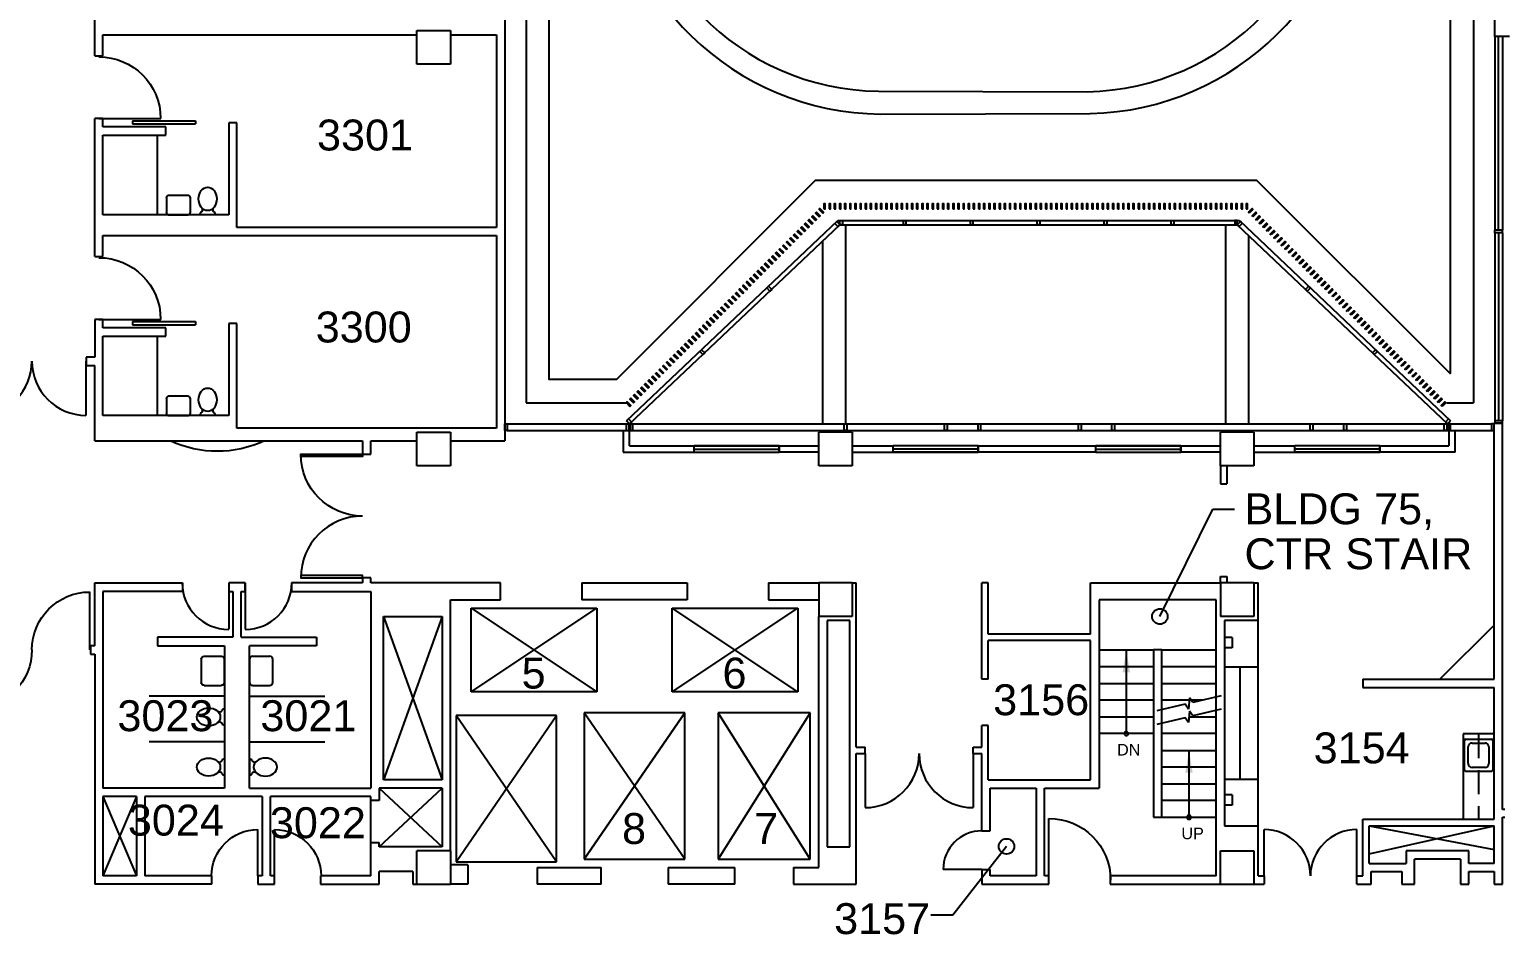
# Model space of a CAD drawing. Extents: x 338 to 7662, y 1527 to 4766.
# Drawn here: x 5281 to 6426, y 3045 to 3748 of the extents above; entities that cross this region are included whole.
import ezdxf
from ezdxf.enums import TextEntityAlignment as Align

# ---------------------------------------------------------------- set-up
doc = ezdxf.new("R2010")
doc.units = 0
doc.header["$LTSCALE"] = 150
doc.header["$MEASUREMENT"] = 0
doc.linetypes.add('HIDDEN2', pattern=[0.1875, 0.125, -0.0625])
doc.layers.get('0').update_dxf_attribs({"linetype": 'CONTINUOUS'})
for name, color, linetype in [('A-ANNO-TEXT', 4, 'CONTINUOUS'), ('A-ANNO-TEXT-STAIR', 4, 'CONTINUOUS'), ('A-ANNO-TX192', 4, 'CONTINUOUS'), ('A-COLS', 5, 'CONTINUOUS'), ('A-DOOR', 2, 'CONTINUOUS'), ('A-FLOR-CASE', 3, 'CONTINUOUS'), ('A-FLOR-CASE-UPPR', 3, 'HIDDEN2'), ('A-FLOR-EVTR', 2, 'CONTINUOUS'), ('A-FLOR-PFIX', 2, 'CONTINUOUS'), ('A-FLOR-STRS', 2, 'CONTINUOUS'), ('A-FLOR-TPTN', 1, 'CONTINUOUS'), ('A-GLAZ', 2, 'CONTINUOUS'), ('A-GLAZ-SILL', 1, 'CONTINUOUS'), ('A-SHFT', 1, 'CONTINUOUS'), ('A-SITE-HDRL-EXST', 43, 'CONTINUOUS'), ('A-SITE-WALL-EXST', 43, 'CONTINUOUS'), ('A-WALL-FULL', 6, 'CONTINUOUS')]:
    doc.layers.add(name, color=color, linetype=linetype)
doc.styles.add('ARIAL', font='arial.ttf')
doc.styles.get("Standard").update_dxf_attribs({"font": 'simplex'})
doc.dimstyles.new('DIM-96', dxfattribs={"dimscale": 96, "dimtxt": 0.18, "dimasz": 0.18, "dimexe": 0.18, "dimexo": 0.0625, "dimgap": 0.09, "dimtad": 0, "dimtih": 1, "dimtoh": 1, "dimdec": 4, "dimzin": 0, "dimdsep": 46, "dimlunit": 4, "dimtxsty": 'Standard', "dimcen": 0.09, "dimadec": 0, "dimazin": 0, "dimtfac": 1, "dimtdec": 4, "dimtofl": 0, "dimtmove": 2, "dimatfit": 3, "dimfxl": 1, "dimtolj": 1, "dimtzin": 0, "dimarcsym": 0})
doc.dimstyles.new('DIM1-4', dxfattribs={"dimscale": 48, "dimtxt": 0.09375, "dimasz": 0.125, "dimexe": 0.125, "dimexo": 0.09375, "dimgap": 0, "dimtad": 1, "dimdec": 4, "dimzin": 7, "dimdsep": 46, "dimlunit": 4, "dimtxsty": 'Standard', "dimcen": 2.25, "dimdle": 1.5, "dimadec": 0, "dimazin": 0, "dimtfac": 1, "dimtdec": 4, "dimtix": 1, "dimtofl": 0, "dimtmove": 2, "dimatfit": 3, "dimfxl": 1, "dimtolj": 1, "dimtzin": 0, "dimarcsym": 0})

# ---------------------------------------------------------------- blocks, each defined once
blk = doc.blocks.new('A$C64C165D8')
at = {"layer": 'A-FLOR-EVTR'}
for p, q in [((177.5, 2), (99.5, 115.7)), ((99.5, 2), (177.5, 115.7)), ((177.5, 2), (99.5, 115.7)), ((99.5, 2), (177.5, 115.7)), ((0, 0), (78, 113.7)), ((78, 0), (0, 113.7)), ((78, 113.7), (0, 113.7)), ((0, 113.7), (0, 0)), ((78, 0), (78, 113.7)), ((0, 0), (78, 0))]:
    blk.add_line(p, q, dxfattribs=at)
blk = doc.blocks.new('handrail post')
blk.add_lwpolyline([(-0.5, 0), (0.5, 0), (0.5, 4), (-0.5, 4)], close=True)
blk = doc.blocks.new('*U60')
at = {"layer": 'A-SITE-HDRL-EXST'}
blk.add_blockref('handrail post', (0, -2), dxfattribs=at)
blk = doc.blocks.new('*U61')
at = {"layer": 'A-SITE-HDRL-EXST', "color": 0, "linetype": 'ByBlock', "lineweight": -2, "transparency": 16777216}
for p in [(0, 0), (4, 0), (8, 0), (12, 0), (16, 0), (20, 0), (24, 0), (28, 0), (32, 0), (36, 0), (40, 0), (44, 0), (48, 0), (52, 0), (56, 0), (60, 0), (64, 0), (68, 0), (72, 0), (76, 0), (80, 0), (84, 0), (88, 0), (92, 0), (96, 0), (100, 0), (104, 0), (108, 0), (112, 0), (116, 0), (120, 0), (124, 0), (128, 0), (132, 0), (136, 0), (140, 0), (144, 0), (148, 0), (152, 0), (156, 0), (160, 0), (164, 0), (168, 0), (172, 0), (176, 0), (180, 0), (184, 0), (188, 0), (192, 0), (196, 0), (200, 0), (204, 0), (208, 0), (212, 0), (216, 0), (220, 0), (224, 0), (228, 0), (232, 0), (236, 0), (240, 0), (244, 0), (248, 0), (252, 0), (256, 0), (260, 0), (264, 0), (268, 0), (272, 0), (276, 0), (280, 0), (284, 0), (288, 0), (292, 0), (296, 0), (300, 0), (304, 0), (308, 0), (312, 0), (316, 0), (320, 0), (324, 0), (328, 0)]:
    blk.add_blockref('*U60', p, dxfattribs=at)
blk = doc.blocks.new('*U56')
at = {"layer": 'A-SITE-HDRL-EXST'}
blk.add_blockref('handrail post', (0, -2), dxfattribs=at)
blk = doc.blocks.new('*U57')
at = {"layer": 'A-SITE-HDRL-EXST', "color": 0, "linetype": 'ByBlock', "lineweight": -2, "transparency": 16777216}
for p in [(0, 0), (4, 0), (8, 0), (12, 0), (16, 0), (20, 0), (24, 0), (28, 0), (32, 0), (36, 0), (40, 0), (44, 0), (48, 0), (52, 0), (56, 0), (60, 0), (64, 0), (68, 0), (72, 0), (76, 0), (80, 0), (84, 0), (88, 0), (92, 0), (96, 0), (100, 0), (104, 0), (108, 0), (112, 0), (116, 0), (120, 0), (124, 0), (128, 0), (132, 0), (136, 0), (140, 0), (144, 0), (148, 0), (152, 0), (156, 0), (160, 0), (164, 0), (168, 0), (172, 0), (176, 0), (180, 0), (184, 0), (188, 0), (192, 0), (196, 0), (200, 0), (204, 0), (208, 0), (212, 0)]:
    blk.add_blockref('*U56', p, dxfattribs=at)
blk = doc.blocks.new('*U58')
at = {"layer": 'A-SITE-HDRL-EXST'}
blk.add_blockref('handrail post', (0, -2), dxfattribs=at)
blk = doc.blocks.new('*U59')
at = {"layer": 'A-SITE-HDRL-EXST', "color": 0, "linetype": 'ByBlock', "lineweight": -2, "transparency": 16777216}
for p in [(0, 0), (4, 0), (8, 0), (12, 0), (16, 0), (20, 0), (24, 0), (28, 0), (32, 0), (36, 0), (40, 0), (44, 0), (48, 0), (52, 0), (56, 0), (60, 0), (64, 0), (68, 0), (72, 0), (76, 0), (80, 0), (84, 0), (88, 0), (92, 0), (96, 0), (100, 0), (104, 0), (108, 0), (112, 0), (116, 0), (120, 0), (124, 0), (128, 0), (132, 0), (136, 0), (140, 0), (144, 0), (148, 0), (152, 0), (156, 0), (160, 0), (164, 0), (168, 0), (172, 0), (176, 0), (180, 0), (184, 0), (188, 0), (192, 0), (196, 0), (200, 0), (204, 0), (208, 0), (212, 0)]:
    blk.add_blockref('*U58', p, dxfattribs=at)

msp = doc.modelspace()

# ---------------------------------------------------------------- linework, layer by layer
at = {"layer": 'A-ANNO-TEXT', "linetype": 'Continuous'}
for p, q in [((6182.1, 3228.9), (6181.1, 3220.1)), ((6184.5, 3225.2), (6182.1, 3228.9)), ((6206.5, 3230.4), (6184.5, 3225.2)), ((6178.7, 3223.8), (6156.7, 3218.6)), ((6181.1, 3220.1), (6178.7, 3223.8)), ((6182.1, 3218.4), (6181.1, 3209.6)), ((6184.5, 3214.7), (6182.1, 3218.4)), ((6206.5, 3219.9), (6184.5, 3214.7)), ((6178.7, 3213.3), (6156.7, 3208.1)), ((6181.1, 3209.6), (6178.7, 3213.3))]:
    msp.add_line(p, q, dxfattribs=at)
at = {"layer": 'A-ANNO-TEXT'}
for centre, start, end in [((6132.9, 3201), 0, 180), ((6132.9, 3201), 180, 0), ((6181.6, 3136), 0, 180), ((6181.6, 3136), 180, 0)]:
    msp.add_arc(centre, 1.5, start, end, dxfattribs=at)
at = {"layer": 'A-COLS'}
for p, q in [((5582, 3721), (5582, 3747)), ((5582, 3747), (5608, 3747)), ((5608, 3747), (5608, 3721)), ((5608, 3721), (5582, 3721)), ((5582, 3435), (5608, 3435)), ((5582, 3409), (5582, 3435)), ((5608, 3435), (5608, 3409)), ((5894, 3409), (5894, 3435)), ((5920, 3435), (5920, 3409)), ((6206, 3409), (6206, 3435)), ((6232, 3435), (6232, 3409)), ((5608, 3409), (5582, 3409)), ((5920, 3409), (5894, 3409)), ((6232, 3409), (6206, 3409)), ((5920, 3318), (5920, 3292)), ((5920, 3292), (5894, 3292)), ((5608, 3110), (5582, 3110)), ((5582, 3084), (5582, 3110)), ((6206, 3084), (6206, 3110)), ((6206, 3110), (6232, 3110)), ((6232, 3110), (6232, 3084))]:
    msp.add_line(p, q, dxfattribs=at)
at = {"layer": 'A-COLS', "linetype": 'Continuous'}
for p, q in [((5920, 3435), (5894, 3435)), ((6232, 3435), (6206, 3435)), ((5920, 3318), (5894, 3318)), ((5894, 3318), (5894, 3292)), ((6232, 3318), (6206, 3318)), ((6206, 3318), (6206, 3292)), ((6232, 3318), (6232, 3292)), ((6232, 3292), (6206, 3292)), ((5608, 3110), (5608, 3084)), ((5582, 3084), (5608, 3084)), ((6206, 3084), (6232, 3084))]:
    msp.add_line(p, q, dxfattribs=at)
at = {"layer": 'A-DOOR'}
for p, q in [((5335, 3678.7), (5383, 3678.7)), ((5361, 3677), (5361, 3674.5)), ((5361, 3677), (5410, 3677)), ((5410, 3677), (5410, 3674.5)), ((5361, 3674.5), (5410, 3674.5)), ((5335, 3522.7), (5383, 3522.7)), ((5361, 3521), (5410, 3521)), ((5361, 3521), (5361, 3518.5)), ((5361, 3518.5), (5410, 3518.5)), ((5410, 3521), (5410, 3518.5)), ((5325, 3490.2), (5325, 3448.2)), ((5328, 3266), (5328, 3311)), ((5435.8, 3318), (5435.8, 3282)), ((5448.7, 3318), (5448.7, 3282)), ((5930, 3185.5), (5930, 3143.5)), ((6014, 3185.5), (6014, 3143.5)), ((5458.5, 3090.5), (5458.5, 3126.5)), ((5471.5, 3090.5), (5471.5, 3126.5)), ((6072.8, 3087.2), (6072.8, 3135.2)), ((6239.9, 3090.5), (6239.9, 3126.5)), ((6311.9, 3090.5), (6311.9, 3126.5)), ((6020.7, 3095.5), (5990.8, 3095.5))]:
    msp.add_line(p, q, dxfattribs=at)
for points in [[(5539.8, 3418), (5539.8, 3416.3), (5491.8, 3416.3), (5491.8, 3418)], [(5539.8, 3418), (5539.8, 3416.3), (5491.8, 3416.3), (5491.8, 3418)], [(5539.8, 3322), (5539.8, 3323.8), (5491.8, 3323.8), (5491.8, 3322)], [(5539.8, 3322), (5539.8, 3323.8), (5491.8, 3323.8), (5491.8, 3322)]]:
    msp.add_lwpolyline(points, close=True, dxfattribs=at)
at = {"layer": 'A-DOOR', "extrusion": (0, 0, -1)}
msp.add_arc((-5539.8, 3418), 48, 270, 0, dxfattribs=at)
msp.add_arc((-5539.8, 3418), 48, 270, 0, dxfattribs=at)
at = {"layer": 'A-DOOR'}
for centre, radius, start, end in [((5539.8, 3322), 48, 90, 180), ((5539.8, 3322), 48, 90, 180), ((5930, 3185.5), 42, 270, 0), ((6014, 3185.5), 42, 180, 270), ((6020.7, 3095.5), 30, 90, 180), ((6239.9, 3090.5), 36, 0, 90), ((6311.9, 3090.5), 36, 90, 180)]:
    msp.add_arc(centre, radius, start, end, dxfattribs=at)
at = {"layer": 'A-DOOR', "extrusion": (0, 0, -1)}
for centre, major_axis, start_param, end_param in [((5335, 3678.7), (33.9, 33.9), 5.497787, 7.068583), ((5335, 3522.7), (33.9, 33.9), 5.497787, 7.068583), ((5328, 3266), (-31.8, 31.8), 5.497787, 7.068583), ((5238, 3266), (-31.8, 31.8), 2.356194, 3.926991), ((5458.5, 3090.5), (25.5, 25.5), 3.926991, 5.497787), ((5471.5, 3090.5), (-25.5, 25.5), 0.785398, 2.356194), ((6072.8, 3087.2), (-33.9, 33.9), 0.785398, 2.356194)]:
    msp.add_ellipse(centre, major_axis=major_axis, ratio=1, start_param=start_param, end_param=end_param, dxfattribs=at)
at = {"layer": 'A-DOOR'}
for centre, major_axis, start_param, end_param in [((5241, 3490.2), (-29.7, 29.7), 2.356194, 3.926991), ((5325, 3490.2), (-29.7, 29.7), 0.785398, 2.356194), ((5435.8, 3318), (-25.5, 25.5), 0.785398, 2.356194), ((5448.7, 3318), (25.5, 25.5), 3.926991, 5.497787)]:
    msp.add_ellipse(centre, major_axis=major_axis, ratio=1, start_param=start_param, end_param=end_param, dxfattribs=at)
at = {"layer": 'A-FLOR-CASE'}
for p, q in [((6418.5, 3285.2), (6376.5, 3243.2)), ((6394.5, 3200.8), (6394.5, 3134.5)), ((6418.5, 3200.8), (6394.5, 3200.8))]:
    msp.add_line(p, q, dxfattribs=at)
at = {"layer": 'A-FLOR-CASE', "linetype": 'Continuous'}
for p, q in [((6418.5, 3134.5), (6418.5, 3200.8)), ((6394.5, 3134.5), (6418.5, 3134.5))]:
    msp.add_line(p, q, dxfattribs=at)
at = {"layer": 'A-FLOR-CASE'}
msp.add_arc((5427, 3506.6), 86.1, 245.1098, 294.8902, dxfattribs=at)
at = {"layer": 'A-FLOR-CASE-UPPR'}
msp.add_line((6406.5, 3200.8), (6406.5, 3134.5), dxfattribs=at)
at = {"layer": 'A-FLOR-EVTR'}
for p, q in [((5624.2, 3233.5), (5624.2, 3298.5)), ((5624.2, 3298.5), (5721.8, 3298.5)), ((5624.2, 3233.5), (5721.8, 3298.5)), ((5624.2, 3298.5), (5721.8, 3233.5)), ((5721.8, 3298.5), (5721.8, 3233.5)), ((5780.2, 3298.5), (5877.8, 3298.5)), ((5780.2, 3233.5), (5780.2, 3298.5)), ((5780.2, 3233.5), (5877.8, 3298.5)), ((5877.8, 3233.5), (5780.2, 3298.5)), ((5877.8, 3298.5), (5877.8, 3233.5)), ((5721.8, 3233.5), (5624.2, 3233.5)), ((5877.8, 3233.5), (5780.2, 3233.5)), ((5712, 3217.2), (5712, 3103.5)), ((5790, 3217.2), (5712, 3217.2)), ((5790, 3103.5), (5712, 3217.2)), ((5790, 3217.2), (5712, 3103.5)), ((5790, 3103.5), (5790, 3217.2)), ((5816, 3217.2), (5816, 3103.5)), ((5887.5, 3217.2), (5816, 3217.2)), ((5887.5, 3103.5), (5816, 3217.2)), ((5887.5, 3217.2), (5816, 3103.5)), ((5887.5, 3103.5), (5887.5, 3217.2)), ((5712, 3103.5), (5790, 3103.5)), ((5816, 3103.5), (5887.5, 3103.5))]:
    msp.add_line(p, q, dxfattribs=at)
at = {"layer": 'A-FLOR-PFIX'}
for p, q in [((5380.5, 3604), (5380.5, 3665.8)), ((5404.2, 3619), (5389.2, 3619)), ((5387.4, 3617.1), (5387.4, 3605.9)), ((5406.1, 3605.9), (5406.1, 3617.1)), ((5389.2, 3604), (5404.2, 3604)), ((5425.5, 3604), (5413.5, 3604)), ((5380.5, 3448), (5380.5, 3509.8)), ((5387.4, 3461.1), (5387.4, 3449.9)), ((5404.2, 3463), (5389.2, 3463)), ((5406.1, 3449.9), (5406.1, 3461.1)), ((5389.2, 3448), (5404.2, 3448)), ((5425.5, 3448), (5413.5, 3448)), ((5414.5, 3258.8), (5414.5, 3240.8)), ((5430.2, 3261), (5416.8, 3261)), ((5432.5, 3240.8), (5432.5, 3258.8)), ((5452, 3258.8), (5452, 3240.8)), ((5467.8, 3261), (5454.2, 3261)), ((5470, 3240.8), (5470, 3258.8)), ((5416.8, 3238.5), (5430.2, 3238.5)), ((5454.2, 3238.5), (5467.8, 3238.5)), ((5432.5, 3220), (5432.5, 3208)), ((6395.5, 3172.7), (6395.5, 3195.7)), ((6396.5, 3196.7), (6416.5, 3196.7)), ((6417.5, 3195.7), (6417.5, 3172.7)), ((6398.5, 3177.7), (6398.5, 3190.7)), ((6401.5, 3193.7), (6411.5, 3193.7)), ((6414.5, 3190.7), (6414.5, 3177.7)), ((5432.5, 3181), (5432.5, 3169)), ((5452, 3181), (5452, 3169)), ((6416.5, 3171.7), (6396.5, 3171.7)), ((6411.5, 3174.7), (6401.5, 3174.7))]:
    msp.add_line(p, q, dxfattribs=at)
for centre, radius, start, end in [((5415, 3604.5), 1.58, 108.4349, 198.4349), ((5413.8, 3607.7), 1.79, 291.7988, 48.2571), ((5425.2, 3607.7), 1.83, 134.344, 247.6996), ((5424, 3604.5), 1.58, 341.5651, 71.5651), ((5415, 3448.5), 1.58, 108.4349, 198.4349), ((5413.8, 3451.7), 1.79, 291.7988, 48.2571), ((5425.2, 3451.7), 1.83, 134.344, 247.6996), ((5424, 3448.5), 1.58, 341.5651, 71.5651), ((5428.8, 3219.7), 1.83, 224.344, 337.6996), ((5432, 3218.5), 1.58, 71.5651, 161.5651), ((5428.8, 3208.3), 1.79, 21.7988, 138.2571), ((5432, 3209.5), 1.58, 198.4349, 288.4349), ((6396.5, 3195.7), 1, 90, 180), ((6416.5, 3195.7), 1, 0, 90), ((6401.5, 3190.7), 3, 90, 180), ((6411.5, 3190.7), 3, 0, 90), ((5428.8, 3180.7), 1.83, 224.344, 337.6996), ((5428.8, 3169.3), 1.79, 21.7988, 138.2571), ((5432, 3179.5), 1.58, 71.5651, 161.5651), ((5452.5, 3179.5), 1.58, 18.4349, 108.4349), ((5455.7, 3180.7), 1.83, 202.3004, 315.656), ((5455.7, 3169.3), 1.79, 41.7429, 158.2012), ((6396.5, 3172.7), 1, 180, 270), ((6401.5, 3177.7), 3, 180, 270), ((6411.5, 3177.7), 3, 270, 0), ((6416.5, 3172.7), 1, 270, 0), ((5432, 3170.5), 1.58, 198.4349, 288.4349), ((5452.5, 3170.5), 1.58, 251.5651, 341.5651)]:
    msp.add_arc(centre, radius, start, end, dxfattribs=at)
for centre, major_axis, start_param, end_param in [((5389.2, 3617.1), (-1.33, 1.33), 5.497787, 7.068583), ((5404.2, 3617.1), (-1.33, 1.33), 3.926991, 5.497787), ((5389.2, 3605.9), (-1.33, 1.33), 0.785398, 2.356194), ((5404.2, 3605.9), (-1.33, 1.33), 2.356194, 3.926991), ((5389.2, 3461.1), (-1.33, 1.33), 5.497787, 7.068583), ((5404.2, 3461.1), (-1.33, 1.33), 3.926991, 5.497787), ((5389.2, 3449.9), (-1.33, 1.33), 0.785398, 2.356194), ((5404.2, 3449.9), (-1.33, 1.33), 2.356194, 3.926991), ((5454.2, 3258.8), (1.59, 1.59), 0.785398, 2.356194), ((5467.8, 3258.8), (1.59, 1.59), 5.497787, 7.068583), ((5454.2, 3240.8), (1.59, 1.59), 2.356194, 3.926991), ((5467.8, 3240.8), (1.59, 1.59), 3.926991, 5.497787)]:
    msp.add_ellipse(centre, major_axis=major_axis, ratio=1, start_param=start_param, end_param=end_param, dxfattribs=at)
for centre, major_axis in [((5419.5, 3616.3), (0, -9.1)), ((5419.5, 3460.3), (0, -9.1)), ((5420.2, 3214), (9.1, 0)), ((5420.2, 3175), (9.1, 0))]:
    msp.add_ellipse(centre, major_axis=major_axis, ratio=0.769231, dxfattribs=at)
at = {"layer": 'A-FLOR-PFIX', "extrusion": (0, 0, -1)}
for centre, start_param, end_param in [((5416.8, 3258.8), 3.926991, 5.497787), ((5430.2, 3258.8), 5.497787, 7.068583), ((5416.8, 3240.8), 2.356194, 3.926991), ((5430.2, 3240.8), 0.785398, 2.356194)]:
    msp.add_ellipse(centre, major_axis=(1.59, 1.59), ratio=1, start_param=start_param, end_param=end_param, dxfattribs=at)
msp.add_ellipse((5464.3, 3175), major_axis=(-9.1, 0), ratio=0.769231, dxfattribs=at)
at = {"layer": 'A-FLOR-STRS'}
for p, q in [((6111.8, 3266), (6154, 3266)), ((6160.5, 3266), (6202.8, 3266)), ((6154, 3253), (6111.8, 3253)), ((6202.8, 3253), (6160.5, 3253)), ((6111.8, 3240), (6154, 3240)), ((6160.5, 3240), (6202.8, 3240)), ((6154, 3227), (6111.8, 3227)), ((6192.1, 3227), (6160.5, 3227)), ((6111.8, 3214), (6154, 3214)), ((6181.6, 3214), (6202.8, 3214)), ((6154, 3201), (6111.8, 3201)), ((6202.8, 3201), (6160.5, 3201)), ((6160.5, 3188), (6202.8, 3188)), ((6202.8, 3175), (6160.5, 3175)), ((6160.5, 3162), (6202.8, 3162)), ((6202.8, 3149), (6160.5, 3149)), ((6160.5, 3136), (6202.8, 3136))]:
    msp.add_line(p, q, dxfattribs=at)
at = {"layer": 'A-FLOR-TPTN'}
for p, q in [((5432.5, 3230.2), (5374, 3230.2)), ((5452, 3230.2), (5510.5, 3230.2)), ((5432.5, 3194.5), (5374, 3194.5)), ((5452, 3194.5), (5510.5, 3194.5))]:
    msp.add_line(p, q, dxfattribs=at)
at = {"layer": 'A-GLAZ'}
for p, q in [((6422, 3592), (6422, 3742.3)), ((5906.6, 3597.3), (5908, 3598.7)), ((5908.9, 3594.8), (5906.6, 3597.3)), ((5908, 3598.7), (5910.4, 3596.2)), ((5910.4, 3596.2), (5908.9, 3594.8)), ((5910.4, 3599.4), (5912.4, 3599.4)), ((5910.4, 3596.2), (5910.4, 3599.4)), ((5912.4, 3596.2), (5910.4, 3596.2)), ((5912.4, 3599.4), (5912.4, 3596.2)), ((5959.8, 3599.4), (5961.8, 3599.4)), ((5959.8, 3596.2), (5959.8, 3599.4)), ((5961.8, 3596.2), (5959.8, 3596.2)), ((5961.8, 3599.4), (5961.8, 3596.2)), ((6011.8, 3599.4), (6013.8, 3599.4)), ((6011.8, 3596.2), (6011.8, 3599.4)), ((6013.8, 3596.2), (6011.8, 3596.2)), ((6013.8, 3599.4), (6013.8, 3596.2)), ((6063.8, 3599.4), (6065.8, 3599.4)), ((6063.8, 3596.2), (6063.8, 3599.4)), ((6065.8, 3596.2), (6063.8, 3596.2)), ((6065.8, 3599.4), (6065.8, 3596.2)), ((6115.8, 3599.4), (6117.8, 3599.4)), ((6115.8, 3596.2), (6115.8, 3599.4)), ((6117.8, 3596.2), (6115.8, 3596.2)), ((6117.8, 3599.4), (6117.8, 3596.2)), ((6167.8, 3599.4), (6169.8, 3599.4)), ((6167.8, 3596.2), (6167.8, 3599.4)), ((6169.8, 3596.2), (6167.8, 3596.2)), ((6169.8, 3599.4), (6169.8, 3596.2)), ((6219.1, 3599.4), (6217.1, 3599.4)), ((6217.1, 3599.4), (6217.1, 3596.2)), ((6217.1, 3596.2), (6219.1, 3596.2)), ((6219.1, 3596.2), (6219.1, 3599.4)), ((6221.5, 3598.7), (6219.1, 3596.2)), ((6219.1, 3596.2), (6220.6, 3594.8)), ((6220.6, 3594.8), (6223, 3597.3)), ((6223, 3597.3), (6221.5, 3598.7)), ((6425, 3592), (6419, 3592)), ((6419, 3590), (6419, 3592)), ((6425, 3590), (6419, 3590)), ((6422, 3590), (6422, 3444)), ((6425, 3590), (6425, 3592)), ((5853.7, 3547.2), (5855.1, 3548.5)), ((5856, 3544.6), (5853.7, 3547.2)), ((5855.1, 3548.5), (5857.5, 3546)), ((5857.5, 3546), (5856, 3544.6)), ((6274.4, 3548.5), (6272, 3546)), ((6272, 3546), (6273.5, 3544.6)), ((6273.5, 3544.6), (6275.9, 3547.2)), ((6275.9, 3547.2), (6274.4, 3548.5)), ((5801.7, 3497.9), (5803.1, 3499.2)), ((5804, 3495.4), (5801.7, 3497.9)), ((5803.1, 3499.2), (5805.5, 3496.7)), ((5805.5, 3496.7), (5804, 3495.4)), ((6326.4, 3499.2), (6324, 3496.7)), ((6324, 3496.7), (6325.5, 3495.4)), ((6325.5, 3495.4), (6327.9, 3497.9)), ((6327.9, 3497.9), (6326.4, 3499.2)), ((5650.2, 3436.5), (5650.2, 3441.5)), ((5650.2, 3441.5), (5652.2, 3441.5)), ((5652.2, 3436.5), (5650.2, 3436.5)), ((5652.2, 3441.5), (5652.2, 3436.5)), ((5744.7, 3436.5), (5744.7, 3441.5)), ((5744.7, 3441.5), (5746.7, 3441.5)), ((5744.8, 3444), (5746.3, 3445.4)), ((5747.2, 3441.5), (5744.8, 3444)), ((5746.3, 3445.4), (5748.7, 3442.9)), ((5746.7, 3441.5), (5746.7, 3436.5)), ((5748.7, 3442.9), (5747.2, 3441.5)), ((5749.7, 3441.5), (5747.7, 3441.5)), ((5747.7, 3441.5), (5747.7, 3436.5)), ((5749.7, 3436.5), (5749.7, 3441.5)), ((5913.8, 3436.5), (5913.8, 3441.5)), ((5913.8, 3441.5), (5915.8, 3441.5)), ((5915.8, 3436.5), (5913.8, 3436.5)), ((5915.8, 3441.5), (5915.8, 3436.5)), ((5991.8, 3436.5), (5991.8, 3441.5)), ((5991.8, 3441.5), (5993.8, 3441.5)), ((5993.8, 3436.5), (5991.8, 3436.5)), ((5993.8, 3441.5), (5993.8, 3436.5)), ((6017.8, 3436.5), (6017.8, 3441.5)), ((6017.8, 3441.5), (6019.8, 3441.5)), ((6019.8, 3436.5), (6017.8, 3436.5)), ((6019.8, 3441.5), (6019.8, 3436.5)), ((6095.8, 3436.5), (6095.8, 3441.5)), ((6095.8, 3441.5), (6097.8, 3441.5)), ((6097.8, 3436.5), (6095.8, 3436.5)), ((6097.8, 3441.5), (6097.8, 3436.5)), ((6121.8, 3436.5), (6121.8, 3441.5)), ((6121.8, 3441.5), (6123.8, 3441.5)), ((6123.8, 3436.5), (6121.8, 3436.5)), ((6123.8, 3441.5), (6123.8, 3436.5)), ((6275.8, 3436.5), (6275.8, 3441.5)), ((6275.8, 3441.5), (6277.8, 3441.5)), ((6277.8, 3436.5), (6275.8, 3436.5)), ((6277.8, 3441.5), (6277.8, 3436.5)), ((6301.8, 3436.5), (6301.8, 3441.5)), ((6301.8, 3441.5), (6303.8, 3441.5)), ((6303.8, 3436.5), (6301.8, 3436.5)), ((6303.8, 3441.5), (6303.8, 3436.5)), ((6379.8, 3436.5), (6379.8, 3441.5)), ((6379.8, 3441.5), (6381.8, 3441.5)), ((6381.8, 3436.5), (6379.8, 3436.5)), ((6383.2, 3445.4), (6380.8, 3442.9)), ((6380.8, 3442.9), (6382.3, 3441.5)), ((6381.8, 3441.5), (6381.8, 3436.5)), ((6382.3, 3441.5), (6384.7, 3444)), ((6384.8, 3441.5), (6382.8, 3441.5)), ((6382.8, 3441.5), (6382.8, 3436.5)), ((6384.7, 3444), (6383.2, 3445.4)), ((6384.8, 3436.5), (6384.8, 3441.5)), ((6418.5, 3441.5), (6416.5, 3441.5)), ((6416.5, 3441.5), (6416.5, 3436.5)), ((6416.5, 3436.5), (6418.5, 3436.5)), ((6418.5, 3436.5), (6418.5, 3441.5)), ((6425, 3444), (6419, 3444)), ((6419, 3444), (6419, 3442)), ((6419, 3442), (6425, 3442)), ((6425, 3442), (6425, 3444)), ((5797.3, 3422), (5863.2, 3422)), ((6017.8, 3422), (5951.8, 3422)), ((6109.3, 3422), (6175.2, 3422)), ((6329.8, 3422), (6263.8, 3422))]:
    msp.add_line(p, q, dxfattribs=at)
at = {"layer": 'A-GLAZ-SILL'}
for p, q in [((6419, 3742.3), (6419, 3592)), ((6425, 3742.3), (6425, 3592)), ((5744.8, 3444), (5908.8, 3599.4)), ((5747.2, 3441.5), (5910.4, 3596.2)), ((5908.8, 3599.4), (6220.7, 3599.4)), ((5910.4, 3596.2), (6219.1, 3596.2)), ((5915.2, 3441.5), (5915.2, 3596.2)), ((6210.2, 3441.5), (6210.2, 3596.2)), ((6219.1, 3596.2), (6382.3, 3441.5)), ((6220.7, 3599.4), (6384.7, 3444)), ((5897.2, 3441.5), (5897.2, 3583.7)), ((6228.1, 3441.5), (6228.1, 3587.6)), ((6419, 3590), (6419, 3444)), ((6425, 3590), (6425, 3444)), ((5652.2, 3441.5), (6416.5, 3441.5)), ((5652.2, 3436.5), (6418.5, 3436.5)), ((5797.2, 3424.5), (5863.2, 3424.5)), ((5863.2, 3424.5), (5797.2, 3424.5)), ((6017.8, 3424.5), (5951.8, 3424.5)), ((6109.2, 3424.5), (6175.2, 3424.5)), ((6329.8, 3424.5), (6263.8, 3424.5)), ((5797.2, 3419.5), (5863.2, 3419.5)), ((5797.2, 3419.5), (5863.2, 3419.5)), ((6017.8, 3419.5), (5951.8, 3419.5)), ((6109.2, 3419.5), (6175.2, 3419.5)), ((6329.8, 3419.5), (6263.8, 3419.5))]:
    msp.add_line(p, q, dxfattribs=at)
at = {"layer": 'A-SHFT'}
for p, q in [((5556, 3292), (5601.5, 3165.2)), ((5601.5, 3292), (5556, 3165.2)), ((5364.2, 3152.2), (5338.2, 3090.5)), ((5338.2, 3152.2), (5364.2, 3090.5)), ((5546.2, 3116.5), (5546.2, 3149)), ((5552.8, 3158.7), (5601.5, 3113.2)), ((5552.8, 3113.2), (5601.5, 3158.7))]:
    msp.add_line(p, q, dxfattribs=at)
for points in [[(6321.5, 3107.6), (6418.5, 3129.5)], [(6321.5, 3129.5), (6418.5, 3111)]]:
    msp.add_lwpolyline(points, dxfattribs=at)
at = {"layer": 'A-SITE-WALL-EXST'}
for p, q in [((5666.8, 4195.4), (5666.8, 3458)), ((6402.5, 4195.4), (6402.5, 3458)), ((5666.8, 3458), (5744.6, 3458)), ((6381.8, 3458), (6402.5, 3458))]:
    msp.add_line(p, q, dxfattribs=at)
at = {"layer": 'A-SITE-WALL-EXST', "flags": 128}
msp.add_lwpolyline([(5861.4, 4195.4), (5944, 4195.4), (5944, 4091.4, 0.99625), (5940.4, 3699.9), (6102.5, 3699.5, 0.980997), (6101.6, 4091.4), (6101.6, 4195.4), (6402.5, 4195.4)], format="xyb", dxfattribs=at)
msp.add_lwpolyline([(5891.2, 3630.5), (5737.1, 3476), (5684.8, 3476), (5684.8, 4177.4), (5926, 4177.4), (5926, 4109, 0.954238), (5942.4, 3682.2), (6104.9, 3682.6, 0.94487), (6119.6, 4108.4), (6119.6, 4177.4), (6384.5, 4177.4), (6384.5, 3480.7), (6234.4, 3630.5)], format="xyb", close=True, dxfattribs=at)
at = {"layer": 'A-WALL-FULL'}
for p, q in [((5650.2, 4211.7), (5650.2, 3428.5)), ((6419, 3742.3), (6419, 4211.7)), ((5331.8, 3727.5), (5331.8, 3834.8)), ((5338.2, 3743.8), (5582, 3743.8)), ((5338.2, 3727.5), (5338.2, 3743.8)), ((5608, 3743.8), (5643.8, 3743.8)), ((5643.8, 3743.8), (5643.8, 3594.2)), ((6430.6, 3742.3), (6419, 3742.3)), ((5331.8, 3727.5), (5338.2, 3727.5)), ((5331.8, 3571.5), (5331.8, 3678.7)), ((5338.2, 3678.7), (5331.8, 3678.7)), ((5338.2, 3672.2), (5338.2, 3678.7)), ((5442.2, 3675.5), (5435.8, 3675.5)), ((5435.8, 3675.5), (5435.8, 3604)), ((5442.2, 3594.2), (5442.2, 3675.5)), ((5387, 3672.2), (5338.2, 3672.2)), ((5338.2, 3604), (5338.2, 3665.8)), ((5338.2, 3665.8), (5387, 3665.8)), ((5387, 3665.8), (5387, 3672.2)), ((5435.8, 3604), (5338.2, 3604)), ((5338.2, 3587.8), (5643.8, 3587.8)), ((5338.2, 3571.5), (5338.2, 3587.8)), ((5643.8, 3594.2), (5442.2, 3594.2)), ((5643.8, 3587.8), (5643.8, 3438.2)), ((5331.8, 3571.5), (5338.2, 3571.5)), ((5331.8, 3522.7), (5331.8, 3493.5)), ((5338.2, 3522.7), (5331.8, 3522.7)), ((5338.2, 3516.2), (5338.2, 3522.7)), ((5387, 3516.2), (5338.2, 3516.2)), ((5387, 3509.8), (5387, 3516.2)), ((5435.8, 3519.5), (5435.8, 3448)), ((5442.2, 3519.5), (5435.8, 3519.5)), ((5442.2, 3438.2), (5442.2, 3519.5)), ((5338.2, 3509.8), (5387, 3509.8)), ((5338.2, 3448), (5338.2, 3509.8)), ((5325.2, 3493.5), (5325.2, 3487)), ((5331.8, 3493.5), (5325.2, 3493.5)), ((5325.2, 3487), (5331.8, 3487)), ((5331.8, 3428.5), (5331.8, 3487)), ((5435.8, 3448), (5338.2, 3448)), ((5643.8, 3438.2), (5442.2, 3438.2)), ((5742.2, 3436.5), (5742.2, 3419.5)), ((5747.2, 3424.5), (5747.2, 3436.5)), ((6383.3, 3436.5), (6383.3, 3424.5)), ((6388.3, 3419.5), (6388.3, 3436.5)), ((6418.5, 3243.2), (6418.5, 3442)), ((6425, 3442), (6418.5, 3442)), ((6425, 3444), (6419, 3444)), ((6425, 3142), (6425, 3444)), ((5331.8, 3428.5), (5539.8, 3428.5)), ((5539.8, 3428.5), (5539.8, 3418)), ((5546.2, 3418), (5546.2, 3428.5)), ((5546.2, 3428.5), (5582, 3428.5)), ((5608, 3428.5), (5650.2, 3428.5)), ((5747.2, 3424.5), (5797.3, 3424.5)), ((5797.2, 3419.5), (5797.2, 3424.5)), ((5863.2, 3424.5), (5863.2, 3419.5)), ((5920, 3424.5), (5951.8, 3424.5)), ((5951.8, 3419.5), (5951.8, 3424.5)), ((6017.8, 3424.5), (5951.8, 3424.5)), ((6017.8, 3424.5), (6017.8, 3419.5)), ((6109.2, 3419.5), (6109.2, 3424.5)), ((6175.2, 3424.5), (6109.2, 3424.5)), ((6175.2, 3424.5), (6175.2, 3419.5)), ((6232, 3424.5), (6263.8, 3424.5)), ((6263.8, 3419.5), (6263.8, 3424.5)), ((6329.8, 3424.5), (6263.8, 3424.5)), ((6329.8, 3424.5), (6329.8, 3419.5)), ((5539.8, 3418), (5546.2, 3418)), ((5742.2, 3419.5), (5797.3, 3419.5)), ((5920, 3419.5), (5951.8, 3419.5)), ((5951.8, 3419.5), (6017.8, 3419.5)), ((6109.2, 3419.5), (6175.2, 3419.5)), ((6232, 3419.5), (6263.8, 3419.5)), ((6263.8, 3419.5), (6329.8, 3419.5)), ((6206, 3409), (6206, 3395)), ((6211, 3409), (6211, 3395)), ((6206, 3395), (6211, 3395)), ((5539.8, 3322), (5539.8, 3318)), ((5546.2, 3322), (5539.8, 3322)), ((5546.2, 3318), (5546.2, 3322)), ((6206, 3318), (6206, 3323)), ((6206, 3323), (6211, 3323)), ((6211, 3323), (6211, 3318)), ((5331.8, 3318), (5400, 3318)), ((5331.8, 3269.2), (5331.8, 3318)), ((5338.2, 3311.5), (5338.2, 3158.7)), ((5400, 3311.5), (5338.2, 3311.5)), ((5400, 3318), (5400, 3311.5)), ((5435.8, 3318), (5435.8, 3311.5)), ((5448.7, 3318), (5435.8, 3318)), ((5435.8, 3311.5), (5439, 3311.5)), ((5439, 3311.5), (5439, 3275.8)), ((5445.5, 3275.8), (5445.5, 3311.5)), ((5445.5, 3311.5), (5448.7, 3311.5)), ((5448.7, 3311.5), (5448.7, 3318)), ((5539.8, 3318), (5484.5, 3318)), ((5484.5, 3318), (5484.5, 3311.5)), ((5484.5, 3311.5), (5546.2, 3311.5)), ((5647, 3318), (5546.2, 3318)), ((5546.2, 3311.5), (5546.2, 3158.7)), ((5647, 3305), (5647, 3318)), ((5710, 3318), (5710, 3305)), ((5710, 3318), (5792, 3318)), ((5792, 3318), (5792, 3305)), ((5855, 3318), (5855, 3305)), ((5855, 3318), (5894, 3318)), ((5920, 3318), (5923.2, 3318)), ((5923.2, 3190.5), (5923.2, 3318)), ((6025.7, 3318), (6020.7, 3318)), ((6020.7, 3243.2), (6020.7, 3318)), ((6025.7, 3278.2), (6025.7, 3318)), ((6105.2, 3318), (6206, 3318)), ((6105.2, 3278.2), (6105.2, 3318)), ((6232, 3318), (6235.2, 3318)), ((6235.2, 3090.5), (6235.2, 3318)), ((5608, 3305), (5647, 3305)), ((5608, 3110), (5608, 3305)), ((5792, 3305), (5710, 3305)), ((5855, 3305), (5894, 3305)), ((6202.8, 3305), (6111.8, 3305)), ((6111.8, 3305), (6111.8, 3158.7)), ((6202.8, 3090.5), (6202.8, 3305)), ((5556, 3292), (5601.5, 3292)), ((5556, 3165.2), (5556, 3292)), ((5601.5, 3292), (5601.5, 3165.2)), ((5894, 3097), (5894, 3292)), ((5900.5, 3288.8), (5900.5, 3113.2)), ((5918.2, 3288.8), (5900.5, 3288.8)), ((5918.2, 3113.2), (5918.2, 3288.8)), ((6235.2, 3288.8), (6209.2, 3288.8)), ((6209.2, 3288.8), (6209.2, 3129.5)), ((5380.5, 3275.8), (5380.5, 3269.2)), ((5439, 3275.8), (5380.5, 3275.8)), ((5445.5, 3275.8), (5504, 3275.8)), ((5504, 3275.8), (5504, 3269.2)), ((6105.2, 3278.2), (6025.7, 3278.2)), ((6215.2, 3275.6), (6209.2, 3275.6)), ((6215.2, 3275.6), (6215.2, 3267.6)), ((5328.5, 3269.2), (5328.5, 3262.8)), ((5331.8, 3269.2), (5328.5, 3269.2)), ((5328.5, 3262.8), (5331.8, 3262.8)), ((5331.8, 3262.8), (5331.8, 3084)), ((5380.5, 3269.2), (5432.5, 3269.2)), ((5432.5, 3269.2), (5432.5, 3158.7)), ((5452, 3158.7), (5452, 3269.2)), ((5504, 3269.2), (5452, 3269.2)), ((6105.2, 3273.2), (6025.7, 3273.2)), ((6025.7, 3243.2), (6025.7, 3273.2)), ((6105.2, 3165.2), (6105.2, 3273.2)), ((6160.5, 3266), (6154, 3266)), ((6154, 3266), (6154, 3136)), ((6160.5, 3136), (6160.5, 3266)), ((6215.2, 3267.6), (6209.2, 3267.6)), ((6235.2, 3252.7), (6209.2, 3252.7)), ((6221.2, 3252.7), (6221.2, 3165.5)), ((6025.7, 3243.2), (6020.7, 3243.2)), ((6316.5, 3243.2), (6316.5, 3236.7)), ((6316.5, 3243.2), (6418.5, 3243.2)), ((6316.5, 3236.7), (6418.5, 3236.7)), ((6418.5, 3134.5), (6418.5, 3236.7)), ((6025.7, 3207.2), (6020.7, 3207.2)), ((6020.7, 3190.5), (6020.7, 3207.2)), ((6025.7, 3165.2), (6025.7, 3207.2)), ((5923.2, 3190.5), (5930, 3190.5)), ((5923.2, 3084), (5923.2, 3185.5)), ((5923.2, 3185.5), (5930, 3185.5)), ((5930, 3185.5), (5930, 3190.5)), ((6014, 3190.5), (6020.7, 3190.5)), ((6014, 3185.5), (6014, 3190.5)), ((6014, 3185.5), (6020.7, 3185.5)), ((6020.7, 3125.5), (6020.7, 3185.5)), ((5601.5, 3165.2), (5556, 3165.2)), ((6025.7, 3165.2), (6105.2, 3165.2)), ((6209.2, 3165.5), (6235.2, 3165.5)), ((5432.5, 3158.7), (5338.2, 3158.7)), ((5338.2, 3152.2), (5338.2, 3090.5)), ((5364.2, 3152.2), (5338.2, 3152.2)), ((5364.2, 3152.2), (5364.2, 3090.5)), ((5370.8, 3152.2), (5370.8, 3090.5)), ((5461.8, 3152.2), (5370.8, 3152.2)), ((5452, 3158.7), (5546.2, 3158.7)), ((5461.8, 3152.2), (5461.8, 3090.5)), ((5468.2, 3090.5), (5468.2, 3152.2)), ((5546.2, 3152.2), (5468.2, 3152.2)), ((5546.2, 3149), (5546.2, 3152.2)), ((5552.8, 3149), (5546.2, 3149)), ((5552.8, 3158.7), (5552.8, 3149)), ((5601.5, 3158.7), (5552.8, 3158.7)), ((5601.5, 3158.7), (5601.5, 3113.2)), ((6027.2, 3158.7), (6063, 3158.7)), ((6027.2, 3125.5), (6027.2, 3158.7)), ((6063, 3158.7), (6063, 3090.5)), ((6069.5, 3090.5), (6069.5, 3158.7)), ((6069.5, 3158.7), (6111.8, 3158.7)), ((6215.2, 3153.4), (6209.2, 3153.4)), ((6215.2, 3153.4), (6215.2, 3145.4)), ((6215.2, 3145.4), (6209.2, 3145.4)), ((6427, 3142), (6425, 3142)), ((6020.7, 3125.5), (6027.2, 3125.5)), ((6154, 3136), (6160.5, 3136)), ((6209.2, 3129.5), (6235.2, 3129.5)), ((6316.5, 3090.5), (6316.5, 3134.5)), ((6316.5, 3134.5), (6418.5, 3134.5)), ((6321.5, 3129.5), (6418.5, 3129.5)), ((6321.5, 3115), (6321.5, 3129.5)), ((6418.5, 3100.2), (6418.5, 3129.5)), ((6425, 3084), (6425, 3136)), ((6425, 3136), (6427, 3136)), ((5546.2, 3090.5), (5546.2, 3116.5)), ((5546.2, 3116.5), (5552.8, 3116.5)), ((5552.8, 3113.2), (5552.8, 3116.5)), ((6321.5, 3100.2), (6321.5, 3115)), ((5601.5, 3113.2), (5552.8, 3113.2)), ((5900.5, 3113.2), (5918.2, 3113.2)), ((6350.2, 3110), (6350.2, 3100.2)), ((6392.5, 3103.5), (6356.8, 3103.5)), ((6356.8, 3084), (6356.8, 3103.5)), ((6392.5, 3103.5), (6392.5, 3084)), ((6399, 3100.2), (6399, 3110)), ((5552.8, 3084), (5552.8, 3093.8)), ((5578.8, 3093.8), (5552.8, 3093.8)), ((5578.8, 3093.8), (5578.8, 3084)), ((5621.5, 3099), (5608, 3099)), ((5621.5, 3099), (5621.5, 3084)), ((5675.5, 3097), (5725, 3097)), ((5675.5, 3097), (5675.5, 3084)), ((5725, 3084), (5725, 3097)), ((5777, 3097), (5777, 3084)), ((5777, 3097), (5829, 3097)), ((5829, 3084), (5829, 3097)), ((5874.5, 3097), (5874.5, 3084)), ((5874.5, 3097), (5894, 3097)), ((6020.7, 3095.5), (6020.7, 3084)), ((6020.7, 3095.5), (6027.2, 3095.5)), ((6027.2, 3090.5), (6027.2, 3095.5)), ((6321.5, 3100.2), (6350.2, 3100.2)), ((6323, 3084), (6323, 3093.8)), ((6323, 3093.8), (6347, 3093.8)), ((6347, 3093.8), (6347, 3084)), ((6418.5, 3100.2), (6399, 3100.2)), ((6399, 3084), (6399, 3093.8)), ((6399, 3093.8), (6418.5, 3093.8)), ((6418.5, 3093.8), (6418.5, 3084)), ((5422.8, 3084), (5331.8, 3084)), ((5364.2, 3090.5), (5338.2, 3090.5)), ((5422.8, 3090.5), (5370.8, 3090.5)), ((5422.8, 3084), (5422.8, 3090.5)), ((5458.5, 3090.5), (5458.5, 3084)), ((5461.8, 3090.5), (5458.5, 3090.5)), ((5458.5, 3084), (5471.5, 3084)), ((5471.5, 3090.5), (5468.2, 3090.5)), ((5471.5, 3084), (5471.5, 3090.5)), ((5507.2, 3090.5), (5507.2, 3084)), ((5546.2, 3090.5), (5507.2, 3090.5)), ((5507.2, 3084), (5552.8, 3084)), ((5578.8, 3084), (5582, 3084)), ((5621.5, 3084), (5608, 3084)), ((5725, 3084), (5675.5, 3084)), ((5829, 3084), (5777, 3084)), ((5874.5, 3084), (5923.2, 3084)), ((6020.7, 3084), (6072.8, 3084)), ((6063, 3090.5), (6027.2, 3090.5)), ((6072.8, 3090.5), (6069.5, 3090.5)), ((6072.8, 3084), (6072.8, 3090.5)), ((6202.8, 3090.5), (6120.4, 3090.5)), ((6120.4, 3090.5), (6120.4, 3084)), ((6120.4, 3084), (6206, 3084)), ((6232, 3084), (6239.9, 3084)), ((6235.2, 3090.5), (6239.9, 3090.5)), ((6239.9, 3090.5), (6239.9, 3084)), ((6311.9, 3090.5), (6316.5, 3090.5)), ((6311.9, 3084), (6311.9, 3090.5)), ((6311.9, 3084), (6323, 3084)), ((6347, 3084), (6356.8, 3084)), ((6392.5, 3084), (6399, 3084)), ((6418.5, 3084), (6425, 3084))]:
    msp.add_line(p, q, dxfattribs=at)
for points in [[(5797.3, 3419.5), (5797.3, 3424.5)], [(5894, 3419.5), (5863.2, 3419.5), (5863.2, 3424.5), (5894, 3424.5)], [(5951.8, 3419.5), (5951.8, 3424.5)], [(6109.3, 3419.5), (6017.8, 3419.5), (6017.8, 3424.5), (6109.3, 3424.5)], [(6109.3, 3419.5), (6109.3, 3424.5)], [(6206, 3419.5), (6175.2, 3419.5), (6175.2, 3424.5), (6206, 3424.5)], [(6263.8, 3419.5), (6263.8, 3424.5)], [(6388.3, 3419.5), (6329.8, 3419.5), (6329.8, 3424.5), (6383.3, 3424.5)], [(6399, 3110), (6350.2, 3110)]]:
    msp.add_lwpolyline(points, dxfattribs=at)

# ---------------------------------------------------------------- block references
msp.add_blockref('A$C64C165D8', (5612.5, 3101.5))
at = {"layer": 'A-SITE-HDRL-EXST', "rotation": 45.0806545006436}
msp.add_blockref('*U57', (5746.4, 3456.9), dxfattribs=at)
at = {"layer": 'A-SITE-HDRL-EXST'}
msp.add_blockref('*U61', (5898.6, 3610.5), dxfattribs=at)
at = {"layer": 'A-SITE-HDRL-EXST', "xscale": -1, "rotation": 314.9193454993564}
msp.add_blockref('*U59', (6379.2, 3456.9), dxfattribs=at)

# ---------------------------------------------------------------- texts
at = {"layer": 'A-ANNO-TEXT', "style": 'ARIAL'}
for s, p in [('DN', (6125.7, 3184)), ('UP', (6175.7, 3119))]:
    msp.add_text(s, height=9, dxfattribs=at).set_placement(p)
at = {"layer": 'A-ANNO-TEXT-STAIR', "style": 'ARIAL'}
for s, p in [('BLDG 75,', (6224.7, 3363.6)), ('CTR STAIR', (6224.7, 3328.7))]:
    msp.add_text(s, height=24, dxfattribs=at).set_placement(p)
at = {"layer": 'A-ANNO-TX192', "style": 'ARIAL'}
for s, p in [('3301', (5504.4, 3653.9)), ('3300', (5503.4, 3504.8)), ('5', (5663.3, 3236)), ('6', (5819.3, 3236)), ('3156', (6029.5, 3215.3)), ('3023', (5349.4, 3202.9)), ('3021', (5460.4, 3202.9)), ('3154', (6278.4, 3177.9)), ('3024', (5357.5, 3121.8)), ('3022', (5467.8, 3119.8)), ('8', (5741.3, 3115.3)), ('7', (5843.9, 3115.3))]:
    msp.add_text(s, height=24, dxfattribs=at).set_placement(p)
msp.add_text('3157', height=24, dxfattribs=at).set_placement((5980.6, 3045.3), align=Align.RIGHT)

# ---------------------------------------------------------------- leaders
at = {"layer": 'A-ANNO-TEXT'}
for points in [[(6132.9, 3266), (6132.9, 3201)], [(6181.6, 3188), (6181.6, 3136)]]:
    msp.add_leader(points, dimstyle='DIM-96', override={"dimgap": 0.09, "dimtad": 0}, dxfattribs=at)
at = {"layer": 'A-ANNO-TEXT-STAIR'}
msp.add_leader([(6159, 3292), (6200, 3375.3), (6217, 3375.3)], dimstyle='DIM1-4', override={"dimscale": 96, "dimgap": 0, "dimtad": 0, "dimldrblk": 'DotBlank'}, dxfattribs=at)
at = {"layer": 'A-ANNO-TX192'}
msp.add_leader([(6039.9, 3113.4), (5998.2, 3060), (5981.2, 3060)], dimstyle='DIM1-4', override={"dimscale": 96, "dimgap": 0, "dimtad": 0, "dimldrblk": 'DotBlank'}, dxfattribs=at)

doc.saveas('drawing.dxf')
